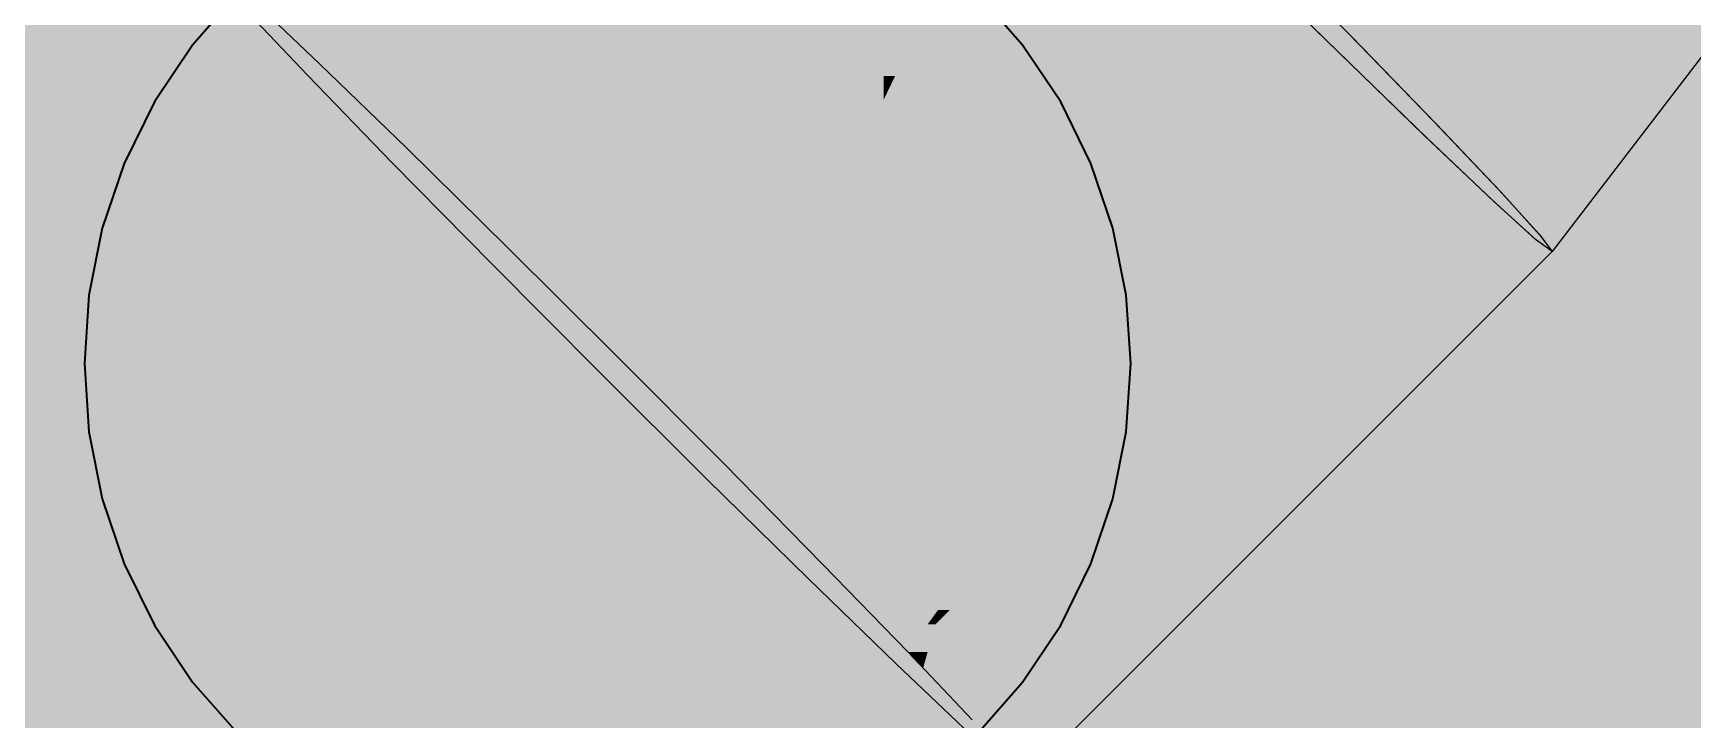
# Model space of a CAD drawing. Extents: x 0 to 756, y -25 to 420.
# Drawn here: x 383.083 to 385.621, y 243.158 to 244.208 of the extents above; entities that cross this region are included whole.
import ezdxf

# ---------------------------------------------------------------- set-up
doc = ezdxf.new("R2010")
doc.units = 0
doc.layers.get('0').update_dxf_attribs({"lineweight": 25})
doc.layers.add('S_Schmutzwasser', color=7, linetype='Continuous', lineweight=35, true_color=0x808040)
doc.layers.add('S_Schmutzwasser-Shading', color=7, linetype='Continuous', lineweight=35, true_color=0x808040)
doc.layers.add('WAND_HOLZ_NICHT_TRAGEND', color=7, linetype='Continuous', lineweight=13)

# ---------------------------------------------------------------- blocks, each defined once
blk = doc.blocks.new('Shading-A0T78OODOY', base_point=(384.4191, 257.9231))
at = {"layer": 'S_Schmutzwasser-Shading', "color": 47, "true_color": 0x727239}
for points in [[(383.784, 244.1617), (383.5204, 244.1617), (384.3683, 244.746)], [(383.5204, 244.1617), (384.3683, 244.746), (384.1047, 244.746)], [(384.6834, 243.6269), (384.522, 243.6269), (385.0983, 244.2032)], [(385.2281, 244.0694), (385.002, 244.0694), (385.0983, 244.2032)], [(385.2245, 244.0732), (385.3278, 244.2079), (385.0938, 244.2079)], [(383.6542, 244.0319), (383.784, 244.1617), (383.5204, 244.1617)], [(384.4843, 243.3256), (384.4664, 243.3256), (385.2281, 244.0694)], [(384.4664, 243.3256), (385.2281, 244.0694), (385.002, 244.0694)], [(384.4935, 243.4722), (384.3673, 243.4722), (384.522, 243.6269)], [(384.4664, 243.3256), (384.6834, 243.6269), (384.522, 243.6269)], [(384.3622, 243.3955), (384.2906, 243.3955), (384.3673, 243.4722)], [(384.404, 243.3264), (384.3575, 243.3264), (384.3673, 243.4722)], [(384.4042, 243.3256), (384.4935, 243.4722), (384.3673, 243.4722)], [(384.4664, 243.3256), (384.4042, 243.3256), (384.4935, 243.4722)], [(384.3575, 243.3264), (384.3622, 243.3955), (384.2906, 243.3955)], [(384.4203, 243.2617), (384.404, 243.3264), (384.3575, 243.3264)], [(384.4203, 243.2617), (384.4664, 243.3256), (384.4042, 243.3256)], [(384.4624, 243.3037), (384.4506, 243.3037), (384.4664, 243.3256)], [(384.4624, 243.3037), (384.4843, 243.3256), (384.4664, 243.3256)], [(384.4203, 243.2617), (384.4624, 243.3037), (384.4506, 243.3037)]]:
    blk.add_solid(points, dxfattribs=at)
at = {"layer": 'S_Schmutzwasser-Shading', "color": 57, "true_color": 0x7b7b3d}
for points in [[(383.9151, 244.0319), (383.6542, 244.0319), (384.3707, 244.6849)], [(383.6542, 244.0319), (384.3707, 244.6849), (384.3072, 244.6849)], [(384.0548, 244.1255), (383.9804, 244.1255), (384.3707, 244.6849)], [(384.0548, 244.1255), (384.3799, 244.4506), (384.2384, 244.4506)], [(385.0983, 244.2032), (384.7914, 244.2032), (384.9461, 244.358)], [(384.8669, 243.9718), (384.5599, 243.9718), (385.0983, 244.2032)], [(384.5599, 243.9718), (385.0983, 244.2032), (384.7914, 244.2032)], [(383.8089, 243.8797), (384.0548, 244.1255), (383.9804, 244.1255)], [(383.8089, 243.8797), (383.9151, 244.0319), (383.6542, 244.0319)], [(384.5401, 243.7913), (384.3794, 243.7913), (384.5599, 243.9718)], [(384.522, 243.6269), (384.8669, 243.9718), (384.5599, 243.9718)], [(384.3703, 243.5502), (384.1384, 243.5502), (384.3794, 243.7913)], [(384.522, 243.6269), (384.3732, 243.6269), (384.5401, 243.7913)], [(384.3732, 243.6269), (384.5401, 243.7913), (384.3794, 243.7913)], [(384.3673, 243.4722), (384.522, 243.6269), (384.3732, 243.6269)], [(384.2151, 243.4722), (384.3703, 243.5502), (384.1384, 243.5502)], [(384.3673, 243.4722), (384.2151, 243.4722), (384.3703, 243.5502)], [(384.2906, 243.3955), (384.3673, 243.4722), (384.2151, 243.4722)]]:
    blk.add_solid(points, dxfattribs=at)
at = {"layer": 'S_Schmutzwasser-Shading', "color": 57, "true_color": 0x7f7f3f}
for points in [[(384.3837, 244.125), (384.0543, 244.125), (384.3799, 244.4506)], [(384.3835, 244.1423), (384.47, 244.3497), (384.3811, 244.3497)], [(384.401, 244.1423), (384.3835, 244.1423), (384.47, 244.3497)], [(384.401, 244.1423), (384.5734, 244.3147), (384.4584, 244.3147)], [(384.5666, 244.1423), (384.401, 244.1423), (384.5734, 244.3147)], [(384.5599, 243.9718), (384.9028, 244.3147), (384.5734, 244.3147)], [(384.5652, 244.1061), (384.3835, 244.1061), (384.5666, 244.1423)], [(384.3835, 244.1061), (384.5666, 244.1423), (384.401, 244.1423)], [(384.3837, 244.125), (384.401, 244.1423), (384.3835, 244.1423)], [(384.3926, 244.125), (384.3837, 244.125), (384.401, 244.1423)], [(384.1384, 243.8797), (383.8089, 243.8797), (384.3837, 244.125)], [(383.8089, 243.8797), (384.3837, 244.125), (384.0543, 244.125)], [(384.3794, 243.7913), (384.05, 243.7913), (384.3837, 244.125)], [(384.3835, 244.1061), (384.3926, 244.125), (384.3837, 244.125)], [(384.5599, 243.9718), (384.3817, 243.9718), (384.3835, 244.1061)], [(384.5599, 243.9718), (384.5652, 244.1061), (384.3835, 244.1061)], [(384.3794, 243.7913), (384.5599, 243.9718), (384.3817, 243.9718)], [(383.9741, 243.7154), (384.1384, 243.8797), (383.8089, 243.8797)], [(384.3035, 243.7154), (383.9741, 243.7154), (384.3794, 243.7913)], [(383.9741, 243.7154), (384.3794, 243.7913), (384.05, 243.7913)], [(384.1384, 243.5502), (384.3035, 243.7154), (383.9741, 243.7154)]]:
    blk.add_solid(points, dxfattribs=at)
at = {"layer": 'S_Schmutzwasser-Shading', "color": 37, "true_color": 0x676733}
for points in [[(385.4045, 244.0732), (385.2245, 244.0732), (385.6623, 244.4092)], [(385.2245, 244.0732), (385.6623, 244.4092), (385.4822, 244.4092)], [(385.3241, 243.9684), (385.4045, 244.0732), (385.2245, 244.0732)]]:
    blk.add_solid(points, dxfattribs=at)
at = {"layer": 'S_Schmutzwasser-Shading', "color": 59, "true_color": 0x58582c}
for points in [[(385.4379, 243.9684), (385.3241, 243.9684), (385.7384, 244.3599)], [(385.3241, 243.9684), (385.7384, 244.3599), (385.6245, 244.3599)], [(385.3871, 243.899), (385.26, 243.899), (385.3266, 243.9656)], [(385.3858, 243.9005), (385.4379, 243.9684), (385.3241, 243.9684)], [(384.646, 243.1579), (384.5189, 243.1579), (385.3871, 243.899)], [(384.5189, 243.1579), (385.3871, 243.899), (385.26, 243.899)], [(384.5794, 243.0912), (384.646, 243.1579), (384.5189, 243.1579)]]:
    blk.add_solid(points, dxfattribs=at)
at = {"layer": 'S_Schmutzwasser-Shading', "color": 59, "true_color": 0x484824}
for points in [[(385.4258, 243.9005), (385.3858, 243.9005), (385.763, 244.3399)], [(385.3858, 243.9005), (385.763, 244.3399), (385.723, 244.3399)], [(385.4055, 243.874), (385.3621, 243.874), (385.3871, 243.899)], [(385.4056, 243.8741), (385.4258, 243.9005), (385.3858, 243.9005)], [(384.6227, 243.0912), (384.5794, 243.0912), (385.4055, 243.874)], [(384.5794, 243.0912), (385.4055, 243.874), (385.3621, 243.874)]]:
    blk.add_solid(points, dxfattribs=at)
at = {"layer": 'S_Schmutzwasser-Shading', "color": 37, "true_color": 0x666633}
for points in [[(383.5204, 244.1617), (383.6189, 244.2601), (383.4166, 244.2601)], [(384.6323, 243.3037), (384.4624, 243.3037), (385.2281, 244.0694)], [(385.3266, 243.9656), (385.1474, 243.9656), (385.2281, 244.0694)], [(384.5189, 243.1579), (385.3266, 243.9656), (385.1474, 243.9656)], [(384.4507, 243.2617), (384.4203, 243.2617), (384.4624, 243.3037)], [(384.5803, 243.2369), (384.4439, 243.2369), (384.6323, 243.3037)], [(384.4439, 243.2369), (384.6323, 243.3037), (384.4624, 243.3037)], [(384.4439, 243.2369), (384.4507, 243.2617), (384.4203, 243.2617)], [(384.5189, 243.1579), (384.5803, 243.2369), (384.4439, 243.2369)]]:
    blk.add_solid(points, dxfattribs=at)
blk = doc.blocks.new('Referenz-A0T78OQ1OY')
at = {"layer": 'WAND_HOLZ_NICHT_TRAGEND', "color": 0, "lineweight": 18}
for points in [[(382.6792, 231.8649), (387.2792, 231.8649), (382.6792, 292.5329)], [(387.2792, 231.8649), (387.2792, 292.5329), (382.6792, 292.5329)]]:
    blk.add_solid(points, dxfattribs=at)
blk = doc.blocks.new('Anschluss-Element-A0T78OVDOY', base_point=(383.1613, 242.9026))
at = {"color": 0, "lineweight": -2}
for p, q in [((383.8569, 244.4958), (383.7543, 244.4754)), ((383.9614, 244.5027), (383.8569, 244.4958)), ((384.0658, 244.4958), (383.9614, 244.5027)), ((384.1684, 244.4754), (384.0658, 244.4958)), ((383.7543, 244.4754), (383.6552, 244.4418)), ((384.2675, 244.4418), (384.1684, 244.4754)), ((383.6552, 244.4418), (383.5614, 244.3955)), ((384.3614, 244.3955), (384.2675, 244.4418)), ((383.5614, 244.3955), (383.4743, 244.3373)), ((384.4484, 244.3373), (384.3614, 244.3955)), ((383.4743, 244.3373), (383.3957, 244.2683)), ((384.527, 244.2683), (384.4484, 244.3373)), ((383.3957, 244.2683), (383.3267, 244.1897)), ((384.596, 244.1897), (384.527, 244.2683)), ((383.3267, 244.1897), (383.2685, 244.1027)), ((384.6542, 244.1027), (384.596, 244.1897)), ((383.2685, 244.1027), (383.2223, 244.0088)), ((384.7005, 244.0088), (384.6542, 244.1027)), ((383.2223, 244.0088), (383.1886, 243.9097)), ((384.7341, 243.9097), (384.7005, 244.0088)), ((383.1886, 243.9097), (383.1682, 243.8071)), ((384.7545, 243.8071), (384.7341, 243.9097)), ((383.1682, 243.8071), (383.1614, 243.7027)), ((384.7614, 243.7027), (384.7545, 243.8071)), ((383.1614, 243.7027), (383.1682, 243.5982)), ((384.7545, 243.5982), (384.7614, 243.7027)), ((383.1682, 243.5982), (383.1886, 243.4956)), ((384.7341, 243.4956), (384.7545, 243.5982)), ((383.1886, 243.4956), (383.2223, 243.3965)), ((384.7005, 243.3965), (384.7341, 243.4956)), ((383.2223, 243.3965), (383.2685, 243.3027)), ((384.6542, 243.3027), (384.7005, 243.3965)), ((383.2685, 243.3027), (383.3267, 243.2156)), ((384.596, 243.2156), (384.6542, 243.3027)), ((383.3267, 243.2156), (383.3957, 243.137)), ((384.527, 243.137), (384.596, 243.2156)), ((383.3957, 243.137), (383.4743, 243.068)), ((384.4484, 243.068), (384.527, 243.137)), ((383.4743, 243.068), (383.5614, 243.0098)), ((384.3614, 243.0098), (384.4484, 243.068)), ((383.5614, 243.0098), (383.6552, 242.9635)), ((384.2675, 242.9635), (384.3614, 243.0098)), ((383.6552, 242.9635), (383.7543, 242.9299)), ((384.1684, 242.9299), (384.2675, 242.9635)), ((383.7543, 242.9299), (383.8569, 242.9095)), ((384.0658, 242.9095), (384.1684, 242.9299)), ((383.8569, 242.9095), (383.9614, 242.9027)), ((383.9614, 242.9027), (384.0658, 242.9095))]:
    blk.add_line(p, q, dxfattribs=at)
blk = doc.blocks.new('Abwasser Schnellansicht-A0T78P25OY', base_point=(372.6815, 239.1809))
at = {"color": 0, "linetype": 'ByBlock', "lineweight": -2, "ltscale": 0.25}
for p, q in [((384.9411, 244.3631), (385.0938, 244.2079)), ((384.9461, 244.358), (385.0983, 244.2032)), ((385.763, 244.3399), (385.4056, 243.8741)), ((385.0763, 244.1812), (384.9215, 244.3334)), ((385.0809, 244.1767), (384.9267, 244.3284)), ((383.5024, 244.1437), (383.4039, 244.2474)), ((383.4166, 244.2602), (383.5204, 244.1617)), ((385.0938, 244.2079), (385.2244, 244.0732)), ((385.0983, 244.2032), (385.2281, 244.0694)), ((383.5204, 244.1617), (383.6542, 244.0319)), ((385.2101, 244.0514), (385.0763, 244.1812)), ((385.2139, 244.0478), (385.0809, 244.1767)), ((383.6321, 244.0098), (383.5024, 244.1437)), ((385.2244, 244.0732), (385.3241, 243.9684)), ((385.2281, 244.0694), (385.3266, 243.9656)), ((383.6542, 244.0319), (383.8089, 243.8797)), ((385.3139, 243.9529), (385.2101, 244.0514)), ((385.3166, 243.9504), (385.2139, 244.0478)), ((383.7844, 243.8551), (383.6321, 244.0098)), ((385.3241, 243.9684), (385.3858, 243.9005)), ((385.3266, 243.9656), (385.3871, 243.899)), ((385.3805, 243.8924), (385.3139, 243.9529)), ((385.382, 243.8912), (385.3166, 243.9504)), ((383.8089, 243.8797), (383.9741, 243.7154)), ((385.4055, 243.874), (385.3805, 243.8924)), ((385.4056, 243.8741), (385.382, 243.8912)), ((385.3858, 243.9005), (385.4056, 243.8741)), ((385.3871, 243.899), (385.4055, 243.874)), ((383.9486, 243.6899), (383.7844, 243.8551)), ((384.5978, 243.0663), (385.4055, 243.874)), ((383.9741, 243.7154), (384.1384, 243.5502)), ((384.1138, 243.5256), (383.9486, 243.6899)), ((384.1384, 243.5502), (384.2906, 243.3955)), ((384.2685, 243.3734), (384.1138, 243.5256)), ((384.4024, 243.2437), (384.2685, 243.3734)), ((384.2906, 243.3955), (384.4204, 243.2617)), ((384.4204, 243.2617), (384.5189, 243.1579)), ((384.5061, 243.1452), (384.4024, 243.2437))]:
    blk.add_line(p, q, dxfattribs=at)

msp = doc.modelspace()

# ---------------------------------------------------------------- block references
at = {"color": 8, "lineweight": 25, "ltscale": 0.25, "true_color": 0x808080}
msp.add_blockref('Referenz-A0T78OQ1OY', (0, 0), dxfattribs=at)
at = {"layer": 'S_Schmutzwasser', "lineweight": 25, "ltscale": 0.25}
msp.add_blockref('Abwasser Schnellansicht-A0T78P25OY', (372.6815, 239.1809), dxfattribs=at)
at = {"layer": 'S_Schmutzwasser'}
msp.add_blockref('Shading-A0T78OODOY', (384.4191, 257.9231), dxfattribs=at)
at = {"layer": 'S_Schmutzwasser', "ltscale": 0.35}
msp.add_blockref('Anschluss-Element-A0T78OVDOY', (383.1613, 242.9026), dxfattribs=at)

doc.saveas('drawing.dxf')
